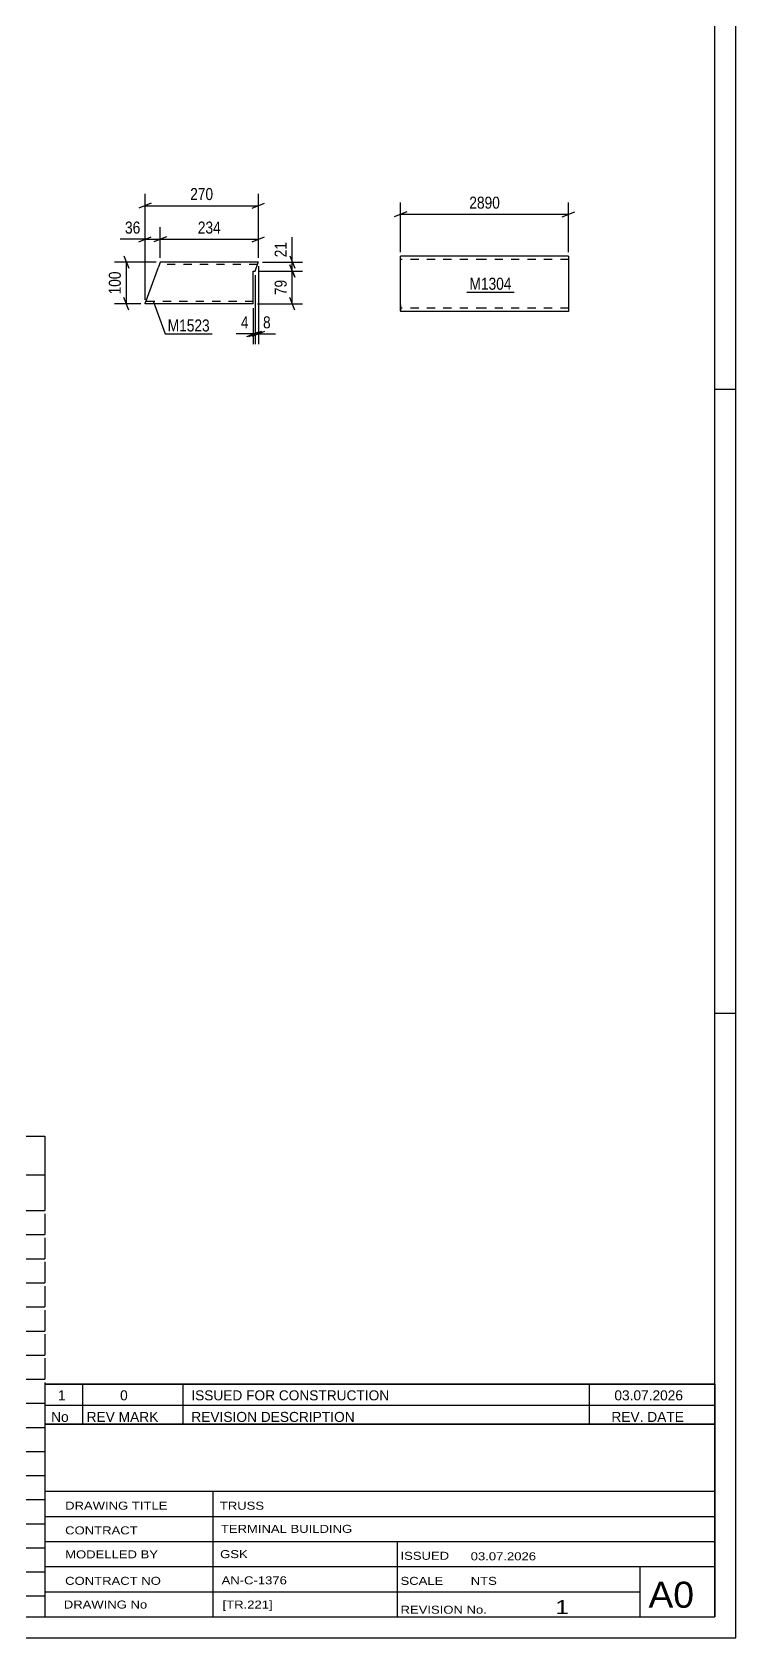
# Model space of a CAD drawing. Header units: millimetres. Extents: x 0 to 1189, y 0 to 841.
# Drawn here: x 1021 to 1189, y 0 to 383.3 of the extents above; entities that cross this region are included whole.
import ezdxf

# ---------------------------------------------------------------- set-up
doc = ezdxf.new("R2010")
doc.units = ezdxf.units.MM
doc.linetypes.add('DXK_LINE_DOT2', pattern=[3.9198, 1.9599, -1.9599])
doc.styles.add('Arial', font='ARIAL.TTF', dxfattribs={"height": 0.2})
doc.styles.add('Arial Bold', font='ARIALBD.TTF', dxfattribs={"height": 0.2})
doc.styles.add('Arial Narrow', font='ARIALN.TTF', dxfattribs={"height": 0.2})

# ---------------------------------------------------------------- blocks, each defined once
blk = doc.blocks.new('Unknown-761554296-31559')
at = {"color": 7, "linetype": 'Continuous'}
for p, q in [((852, 119.75), (1024, 119.75)), ((852, 108.5), (852, 119.75)), ((1024, 119.75), (1024, 108.5)), ((852, 110.5), (1024, 110.5)), ((852, 108.5), (852, 103.5)), ((865.5, 110.5), (865.5, 102)), ((884, 110.5), (884, 102)), ((933.28, 110.5), (933.28, 102)), ((947.28, 110.5), (947.28, 102)), ((963, 110.5), (963, 102)), ((977.28, 110.5), (977.28, 102)), ((994.28, 110.5), (994.28, 102)), ((1024, 108.5), (1024, 102)), ((852, 103.5), (852, 102)), ((852, 102), (1024, 102)), ((852, 101.23), (852, 96.25)), ((865.5, 101.23), (865.5, 96.25)), ((884, 101.23), (884, 96.25)), ((933.28, 101.23), (933.28, 96.25)), ((947.28, 101.23), (947.28, 96.25)), ((963, 101.23), (963, 96.25)), ((977.28, 101.23), (977.28, 96.25)), ((994.28, 101.23), (994.28, 96.25)), ((1024, 101.23), (1024, 96.25)), ((852, 96.25), (1024, 96.25)), ((852, 95.48), (852, 90.5)), ((865.5, 95.48), (865.5, 90.5)), ((884, 95.48), (884, 90.5)), ((933.28, 95.48), (933.28, 90.5)), ((947.28, 95.48), (947.28, 90.5)), ((963, 95.48), (963, 90.5)), ((977.28, 95.48), (977.28, 90.5)), ((994.28, 95.48), (994.28, 90.5)), ((1024, 95.48), (1024, 90.5)), ((852, 90.5), (1024, 90.5)), ((852, 89.73), (852, 84.75)), ((865.5, 89.73), (865.5, 84.75)), ((884, 89.73), (884, 84.75)), ((933.28, 89.73), (933.28, 84.75)), ((947.28, 89.73), (947.28, 84.75)), ((963, 89.73), (963, 84.75)), ((977.28, 89.73), (977.28, 84.75)), ((994.28, 89.73), (994.28, 84.75)), ((1024, 89.73), (1024, 84.75)), ((852, 84.75), (1024, 84.75)), ((852, 83.98), (852, 79)), ((865.5, 83.98), (865.5, 79)), ((884, 83.98), (884, 79)), ((933.28, 83.98), (933.28, 79)), ((947.28, 83.98), (947.28, 79)), ((963, 83.98), (963, 79)), ((977.28, 83.98), (977.28, 79)), ((994.28, 83.98), (994.28, 79)), ((1024, 83.98), (1024, 79)), ((852, 79), (1024, 79)), ((852, 78.23), (852, 73.25)), ((865.5, 78.23), (865.5, 73.25)), ((884, 78.23), (884, 73.25)), ((933.28, 78.23), (933.28, 73.25)), ((947.28, 78.23), (947.28, 73.25)), ((963, 78.23), (963, 73.25)), ((977.28, 78.23), (977.28, 73.25)), ((994.28, 78.23), (994.28, 73.25)), ((1024, 78.23), (1024, 73.25)), ((852, 73.25), (1024, 73.25)), ((852, 72.48), (852, 67.5)), ((865.5, 72.48), (865.5, 67.5)), ((884, 72.48), (884, 67.5)), ((933.28, 72.48), (933.28, 67.5)), ((947.28, 72.48), (947.28, 67.5)), ((963, 72.48), (963, 67.5)), ((977.28, 72.48), (977.28, 67.5)), ((994.28, 72.48), (994.28, 67.5)), ((1024, 72.48), (1024, 67.5)), ((852, 67.5), (1024, 67.5)), ((852, 66.73), (852, 61.75)), ((865.5, 66.73), (865.5, 61.75)), ((884, 66.73), (884, 61.75)), ((933.28, 66.73), (933.28, 61.75)), ((947.28, 66.73), (947.28, 61.75)), ((963, 66.73), (963, 61.75)), ((977.28, 66.73), (977.28, 61.75)), ((994.28, 66.73), (994.28, 61.75)), ((1024, 66.73), (1024, 61.75)), ((852, 61.75), (1024, 61.75)), ((852, 60.98), (852, 56)), ((865.5, 60.98), (865.5, 56)), ((884, 60.98), (884, 56)), ((933.28, 60.98), (933.28, 56)), ((947.28, 60.98), (947.28, 56)), ((963, 60.98), (963, 56)), ((977.28, 60.98), (977.28, 56)), ((994.28, 60.98), (994.28, 56)), ((1024, 60.98), (1024, 56)), ((852, 56), (1024, 56)), ((852, 55.23), (852, 50.25)), ((865.5, 55.23), (865.5, 50.25)), ((884, 55.23), (884, 50.25)), ((933.28, 55.23), (933.28, 50.25)), ((947.28, 55.23), (947.28, 50.25)), ((963, 55.23), (963, 50.25)), ((977.28, 55.23), (977.28, 50.25)), ((994.28, 55.23), (994.28, 50.25)), ((1024, 55.23), (1024, 50.25)), ((852, 50.25), (1024, 50.25)), ((852, 49.48), (852, 44.5)), ((865.5, 49.48), (865.5, 44.5)), ((884, 49.48), (884, 44.5)), ((933.28, 49.48), (933.28, 44.5)), ((947.28, 49.48), (947.28, 44.5)), ((963, 49.48), (963, 44.5)), ((977.28, 49.48), (977.28, 44.5)), ((994.28, 49.48), (994.28, 44.5)), ((1024, 49.48), (1024, 44.5)), ((852, 44.5), (1024, 44.5)), ((852, 43.73), (852, 38.75)), ((865.5, 43.73), (865.5, 38.75)), ((884, 43.73), (884, 38.75)), ((933.28, 43.73), (933.28, 38.75)), ((947.28, 43.73), (947.28, 38.75)), ((963, 43.73), (963, 38.75)), ((977.28, 43.73), (977.28, 38.75)), ((994.28, 43.73), (994.28, 38.75)), ((1024, 43.73), (1024, 38.75)), ((852, 38.75), (1024, 38.75)), ((852, 37.98), (852, 33)), ((865.5, 37.98), (865.5, 33)), ((884, 37.98), (884, 33)), ((933.28, 37.98), (933.28, 33)), ((947.28, 37.98), (947.28, 33)), ((963, 37.98), (963, 33)), ((977.28, 37.98), (977.28, 33)), ((994.28, 37.98), (994.28, 33)), ((1024, 37.98), (1024, 33)), ((852, 33), (1024, 33)), ((852, 32.23), (852, 27.25)), ((865.5, 32.23), (865.5, 27.25)), ((884, 32.23), (884, 27.25)), ((933.28, 32.23), (933.28, 27.25)), ((947.28, 32.23), (947.28, 27.25)), ((963, 32.23), (963, 27.25)), ((977.28, 32.23), (977.28, 27.25)), ((994.28, 32.23), (994.28, 27.25)), ((1024, 32.23), (1024, 27.25)), ((852, 27.25), (1024, 27.25)), ((852, 26.48), (852, 21.5)), ((865.5, 26.48), (865.5, 21.5)), ((884, 26.48), (884, 21.5)), ((933.28, 26.48), (933.28, 21.5)), ((947.28, 26.48), (947.28, 21.5)), ((963, 26.48), (963, 21.5)), ((977.28, 26.48), (977.28, 21.5)), ((994.28, 26.48), (994.28, 21.5)), ((1024, 26.48), (1024, 21.5)), ((852, 21.5), (1024, 21.5)), ((852, 20.73), (852, 15.75)), ((865.5, 20.73), (865.5, 15.75)), ((884, 20.73), (884, 15.75)), ((933.28, 20.73), (933.28, 15.75)), ((947.28, 20.73), (947.28, 15.75)), ((963, 20.73), (963, 15.75)), ((977.28, 20.73), (977.28, 15.75)), ((994.28, 20.73), (994.28, 15.75)), ((1024, 20.73), (1024, 15.75)), ((852, 15.75), (1024, 15.75)), ((852, 14.98), (852, 10)), ((865.5, 14.98), (865.5, 10)), ((884, 14.98), (884, 10)), ((933.28, 14.98), (933.28, 10)), ((947.28, 14.98), (947.28, 10)), ((963, 14.98), (963, 10)), ((977.28, 14.98), (977.28, 10)), ((994.28, 14.98), (994.28, 10)), ((1024, 14.98), (1024, 10)), ((852, 10), (1024, 10)), ((852, 10), (1024, 10)), ((852, 10), (852, 5)), ((977.28, 10), (977.28, 5)), ((994.28, 10), (994.28, 5)), ((1024, 10), (1024, 5)), ((852, 5), (1024, 5))]:
    blk.add_line(p, q, dxfattribs=at)
at = {"color": 7}
for s, height, style, p in [('BILL OF MATERIALS', 3.3405, 'Arial Bold', (854.15, 114.06)), ('Profile Size', 2.3877, 'Arial', (887.81, 106.83)), ('Mark', 2.388, 'Arial', (853.84, 103))]:
    blk.add_text(s, height=height, dxfattribs=dict(at, style=style)).set_placement(p)
at = {"color": 7, "linetype": 'Continuous', "style": 'Arial Narrow'}
for s, height, width, p in [("ASSEMBLY MK'D :", 1.9089, 1.6, (909.5, 113.55)), ('TR221', 1.909, 1.794707, (942, 113.55)), ('ASSY QTY :', 1.909, 1.6, (973, 113.55)), ('1', 1.91, 1.794707, (994.5, 113.55))]:
    blk.add_text(s, height=height, dxfattribs=dict(at, width=width)).set_placement(p)
at = {"color": 7, "linetype": 'Continuous'}
for s, height, style, p in [('Item', 2.388, 'Arial', (853.75, 106.5)), ('Qty./', 2.388, 'Arial', (866.5, 106.5)), ('Length', 2.388, 'Arial', (934.5, 106.5)), ('Wt./Item', 2.388, 'Arial', (948.5, 106.5)), ('Total', 2.388, 'Arial', (965.5, 106.5)), ('Total Wt.', 2.388, 'Arial', (978, 106.5)), ('Material', 2.388, 'Arial', (997.5, 106.5)), ('Assembly', 2.388, 'Arial', (866.5, 102.77)), ('Qty.', 2.388, 'Arial', (966, 102.77)), ('TR221', 1.91, 'Arial', (854.5, 97.09)), ('1', 1.91, 'Arial', (869.31, 97.09)), ('RHS300*200*10', 1.9102, 'Arial', (888.21, 97.19)), ('27193.19', 1.91, 'Arial', (934.97, 97.06)), ('2049.28', 1.91, 'Arial', (949.16, 97.09)), ('1', 1.91, 'Arial', (971.22, 97.09)), ('2049.28', 1.91, 'Arial', (982.55, 97.09)), ('E350', 1.91, 'Arial', (998.31, 97.23)), ('BC130', 1.91, 'Arial', (854.5, 91.34)), ('8', 1.91, 'Arial', (869.31, 91.34)), ('SHS132*6', 1.91, 'Arial', (888.21, 91.44)), ('300.00', 1.91, 'Arial', (937.93, 91.31)), ('6.55', 1.91, 'Arial', (951.39, 91.34)), ('8', 1.91, 'Arial', (971.22, 91.34)), ('52.41', 1.91, 'Arial', (985.52, 91.34)), ('E350', 1.91, 'Arial', (998.31, 91.48)), ('BC416', 1.91, 'Arial', (854.5, 85.59)), ('1', 1.91, 'Arial', (869.31, 85.59)), ('RHS300*200*10', 1.9102, 'Arial', (888.21, 85.69)), ('25200.03', 1.91, 'Arial', (934.97, 85.56)), ('1899.07', 1.91, 'Arial', (949.16, 85.59)), ('1', 1.91, 'Arial', (971.22, 85.59)), ('1899.07', 1.91, 'Arial', (982.55, 85.59)), ('E350', 1.91, 'Arial', (998.31, 85.73)), ('M1049', 1.91, 'Arial', (854.5, 79.84)), ('12', 1.91, 'Arial', (869.31, 79.84)), ('SHS132*8', 1.91, 'Arial', (888.21, 79.94)), ('1972.97', 1.91, 'Arial', (936.45, 79.81)), ('59.73', 1.91, 'Arial', (950.64, 79.84)), ('12', 1.91, 'Arial', (969.74, 79.84)), ('716.73', 1.91, 'Arial', (984.03, 79.84)), ('E350', 1.91, 'Arial', (998.31, 79.98)), ('M1050', 1.91, 'Arial', (854.5, 74.09)), ('2', 1.91, 'Arial', (869.31, 74.09)), ('SHS180*8', 1.91, 'Arial', (888.21, 74.19)), ('4070.08', 1.91, 'Arial', (936.45, 74.06)), ('171.41', 1.91, 'Arial', (949.9, 74.09)), ('2', 1.91, 'Arial', (971.22, 74.09)), ('342.82', 1.91, 'Arial', (984.03, 74.09)), ('E350', 1.91, 'Arial', (998.31, 74.23)), ('M1054', 1.91, 'Arial', (854.5, 68.34)), ('3', 1.91, 'Arial', (869.31, 68.34)), ('SHS180*8', 1.91, 'Arial', (888.21, 68.44)), ('1950.40', 1.91, 'Arial', (936.45, 68.31)), ('81.81', 1.91, 'Arial', (950.64, 68.34)), ('3', 1.91, 'Arial', (971.22, 68.34)), ('245.43', 1.91, 'Arial', (984.03, 68.34)), ('E350', 1.91, 'Arial', (998.31, 68.48)), ('M1304', 1.91, 'Arial', (854.5, 62.59)), ('8', 1.91, 'Arial', (869.31, 62.59)), ('SHS132*8', 1.91, 'Arial', (888.21, 62.69)), ('2890.00', 1.91, 'Arial', (936.45, 62.56)), ('90.02', 1.91, 'Arial', (950.64, 62.59)), ('8', 1.91, 'Arial', (971.22, 62.59)), ('720.16', 1.91, 'Arial', (984.03, 62.59)), ('E350', 1.91, 'Arial', (998.31, 62.73)), ('M1305', 1.91, 'Arial', (854.5, 56.84)), ('6', 1.91, 'Arial', (869.31, 56.84)), ('SHS132*8', 1.91, 'Arial', (888.21, 56.94)), ('4070.08', 1.91, 'Arial', (936.45, 56.81)), ('123.57', 1.91, 'Arial', (949.9, 56.84)), ('6', 1.91, 'Arial', (971.22, 56.84)), ('741.45', 1.91, 'Arial', (984.03, 56.84)), ('E350', 1.91, 'Arial', (998.31, 56.98)), ('M1523', 1.91, 'Arial', (854.5, 51.09)), ('8', 1.91, 'Arial', (869.31, 51.09)), ('RHS100*100*6', 1.9102, 'Arial', (888.21, 51.19)), ('270.50', 1.91, 'Arial', (937.93, 51.06)), ('4.47', 1.91, 'Arial', (951.39, 51.09)), ('8', 1.91, 'Arial', (971.22, 51.09)), ('35.75', 1.91, 'Arial', (985.52, 51.09)), ('E350', 1.91, 'Arial', (998.31, 51.23)), ('PL536', 1.91, 'Arial', (854.5, 45.34)), ('12', 1.91, 'Arial', (869.31, 45.34)), ('PL6*30', 1.91, 'Arial', (888.21, 45.44)), ('61.55', 1.91, 'Arial', (939.41, 45.3)), ('0.09', 1.91, 'Arial', (951.39, 45.34)), ('12', 1.91, 'Arial', (969.74, 45.34)), ('1.04', 1.91, 'Arial', (987, 45.34)), ('E350', 1.91, 'Arial', (998.31, 45.48)), ('PL539', 1.91, 'Arial', (854.5, 39.59)), ('4', 1.91, 'Arial', (869.31, 39.59)), ('PL6*30', 1.91, 'Arial', (888.21, 39.69)), ('74.40', 1.91, 'Arial', (939.41, 39.55)), ('0.11', 1.91, 'Arial', (951.39, 39.59)), ('4', 1.91, 'Arial', (971.22, 39.59)), ('0.42', 1.91, 'Arial', (987, 39.59)), ('E350', 1.91, 'Arial', (998.31, 39.73)), ('SP5', 1.91, 'Arial', (854.5, 33.84)), ('2', 1.91, 'Arial', (869.31, 33.84)), ('PL25*440', 1.91, 'Arial', (888.21, 33.94)), ('540.00', 1.91, 'Arial', (937.93, 33.8)), ('46.63', 1.91, 'Arial', (950.64, 33.84)), ('2', 1.91, 'Arial', (971.22, 33.84)), ('93.26', 1.91, 'Arial', (985.52, 33.84)), ('E350', 1.91, 'Arial', (998.31, 33.98)), ('SP6', 1.91, 'Arial', (854.5, 28.09)), ('2', 1.91, 'Arial', (869.31, 28.09)), ('PL25*300', 1.91, 'Arial', (888.21, 28.19)), ('440.00', 1.91, 'Arial', (937.93, 28.05)), ('25.91', 1.91, 'Arial', (950.64, 28.09)), ('2', 1.91, 'Arial', (971.22, 28.09)), ('51.81', 1.91, 'Arial', (985.52, 28.09)), ('E350', 1.91, 'Arial', (998.31, 28.23)), ('SP19', 1.91, 'Arial', (854.5, 22.34)), ('16', 1.91, 'Arial', (869.31, 22.34)), ('PL16*325', 1.91, 'Arial', (888.21, 22.44)), ('325.00', 1.91, 'Arial', (937.93, 22.3)), ('13.27', 1.91, 'Arial', (950.64, 22.34)), ('16', 1.91, 'Arial', (969.74, 22.34)), ('212.26', 1.91, 'Arial', (984.03, 22.34)), ('E350', 1.91, 'Arial', (998.31, 22.48)), ('ST5', 1.91, 'Arial', (854.5, 16.59)), ('32', 1.91, 'Arial', (869.31, 16.59)), ('PL12*120', 1.91, 'Arial', (888.21, 16.69)), ('120.00', 1.91, 'Arial', (937.93, 16.55)), ('1.36', 1.91, 'Arial', (951.39, 16.59)), ('32', 1.91, 'Arial', (969.74, 16.59)), ('43.41', 1.91, 'Arial', (985.52, 16.59)), ('E350', 1.91, 'Arial', (998.31, 16.73)), ('TC73', 1.91, 'Arial', (854.5, 10.84)), ('8', 1.91, 'Arial', (869.31, 10.84)), ('SHS100*8', 1.91, 'Arial', (888.21, 10.94)), ('300.00', 1.91, 'Arial', (937.93, 10.8)), ('6.51', 1.91, 'Arial', (951.39, 10.84)), ('8', 1.91, 'Arial', (971.22, 10.84)), ('52.10', 1.91, 'Arial', (985.52, 10.84)), ('E350', 1.91, 'Arial', (998.31, 10.98)), ('Total', 1.909, 'Arial Narrow', (968.83, 6)), ('7257.40', 1.91, 'Arial', (982.52, 6))]:
    blk.add_text(s, height=height, dxfattribs=dict(at, style=style)).set_placement(p)
blk = doc.blocks.new('Unknown-761554296-1134')
at = {"color": 5, "linetype": 'Continuous'}
for p, q in [((1189, 0), (1189, 841)), ((1184, 5), (1184, 836)), ((1189, 298), (1184, 298)), ((1189, 149), (1184, 149)), ((5, 5), (1184, 5)), ((0, 0), (1189, 0))]:
    blk.add_line(p, q, dxfattribs=at)
blk = doc.blocks.new('Unknown-761554296-31557')
at = {"color": 7, "linetype": 'Continuous'}
for p, q in [((1024, 60.55), (1184, 60.55)), ((1184, 60.55), (1024, 60.55)), ((1024, 60.55), (1024, 55.55)), ((1033, 60.55), (1033, 55.55)), ((1057, 60.55), (1057, 55.55)), ((1154, 60.55), (1154, 55.55)), ((1184, 60.55), (1184, 55.55)), ((1024, 55.55), (1184, 55.55)), ((1024, 55.55), (1024, 51.05)), ((1024, 55.55), (1184, 55.55)), ((1033, 55.55), (1033, 51.05)), ((1057, 55.55), (1057, 51.05)), ((1154, 55.55), (1154, 51.05)), ((1184, 55.55), (1184, 51.05)), ((1184, 51.05), (1024, 51.05))]:
    blk.add_line(p, q, dxfattribs=at)
at = {"color": 7, "linetype": 'Continuous', "style": 'Arial Narrow'}
for s, height, width, p in [('1', 2.39, 1.196471, (1027.16, 56.7)), ('0', 2.39, 1.196471, (1042, 56.7)), ('ISSUED FOR CONSTRUCTION', 2.3861, 1.196471, (1059, 56.7)), ('03.07.2026', 2.386, 1.196471, (1160, 56.7)), ('No', 2.386, 1.2, (1025.54, 51.55)), ('REV MARK', 2.386, 1.2, (1034, 51.55)), ('REVISION DESCRIPTION', 2.3861, 1.2, (1059, 51.55)), ('REV. DATE', 2.386, 1.2, (1159.28, 51.55))]:
    blk.add_text(s, height=height, dxfattribs=dict(at, width=width)).set_placement(p)
blk = doc.blocks.new('Unknown-761554296-31558')
at = {"color": 7, "linetype": 'Continuous'}
for p, q in [((1024, 51.05), (1024, 5)), ((1024, 51.05), (1184, 51.05)), ((1184, 51.05), (1184, 5)), ((1024, 35), (1184, 35)), ((1064.14, 35), (1064.14, 5)), ((1024, 29), (1184, 29)), ((1024, 23), (1184, 23)), ((1108.14, 23), (1108.14, 5)), ((1024, 17), (1184, 17)), ((1166.14, 5), (1166.14, 17)), ((1024, 11), (1166, 11)), ((1024, 5), (1184, 5))]:
    blk.add_line(p, q, dxfattribs=at)
at = {"color": 7, "style": 'Arial Narrow'}
for s, height, width, p in [('DRAWING TITLE', 1.9089, 1.425378, (1028.88, 30.61)), ('TRUSS ', 1.909, 1.425378, (1065.81, 30.59)), ('TERMINAL BUILDING', 1.9089, 1.425378, (1066.06, 25.07)), ('CONTRACT', 1.909, 1.425378, (1028.88, 24.71)), ('MODELLED BY', 1.9089, 1.425378, (1028.88, 18.98)), ('GSK', 1.909, 1.425378, (1065.88, 19.04)), ('ISSUED', 1.909, 1.425378, (1108.94, 18.64)), ('03.07.2026', 1.909, 1.425378, (1125.69, 18.52)), ('CONTRACT NO', 1.9089, 1.425378, (1028.88, 12.66)), ('AN-C-1376', 1.909, 1.425378, (1066.23, 12.78)), ('SCALE', 1.909, 1.425378, (1108.94, 12.65)), ('A0', 6.204, 1.25, (1168.14, 7.2)), ('DRAWING No', 1.909, 1.425378, (1028.56, 7)), ('[TR.221]', 1.909, 1.425378, (1066.46, 6.99)), ('REVISION No.', 1.9089, 1.425378, (1108.94, 5.77)), ('1', 3.34, 1.5, (1145.91, 5.68))]:
    blk.add_text(s, height=height, dxfattribs=dict(at, width=width)).set_placement(p)
at = {"color": 7, "linetype": 'Continuous', "style": 'Arial Narrow', "width": 1.425378}
blk.add_text('NTS', height=1.909, dxfattribs=at).set_placement((1125.7, 12.65))
blk = doc.blocks.new('Part-761554296-25496 - 25495')
at = {"color": 2, "linetype": 'Continuous'}
for p, q in [((1128.96, 329.79), (1108.96, 329.79)), ((1108.96, 318.19), (1108.96, 329.79)), ((1149.06, 329.79), (1129.06, 329.79)), ((1149.06, 329.79), (1149.06, 316.59)), ((1108.96, 318.19), (1108.96, 316.59)), ((1128.96, 316.59), (1108.96, 316.59)), ((1149.06, 316.59), (1129.06, 316.59))]:
    blk.add_line(p, q, dxfattribs=at)
at = {"color": 7, "linetype": 'DXK_LINE_DOT2'}
for p, q in [((1128.96, 328.99), (1108.96, 328.99)), ((1149.06, 328.99), (1129.06, 328.99)), ((1108.96, 316.72), (1108.96, 318.19)), ((1108.96, 317.39), (1108.96, 317.46)), ((1128.96, 317.39), (1108.96, 317.39)), ((1149.06, 317.39), (1129.06, 317.39)), ((1149.06, 317.39), (1149.06, 317.46))]:
    blk.add_line(p, q, dxfattribs=at)
blk = doc.blocks.new('Part-761554296-25688 - 25687')
at = {"color": 2, "linetype": 'Continuous'}
for p, q in [((1047.98, 318.49), (1051.15, 327.2)), ((1051.59, 328.4), (1051.15, 327.2)), ((1075, 328.4), (1051.59, 328.4)), ((1073.78, 318.4), (1073.78, 326.26)), ((1073.78, 326.26), (1074.22, 326.26)), ((1074.22, 326.26), (1074.96, 328.31)), ((1075, 328.4), (1074.96, 328.31)), ((1047.95, 318.4), (1047.98, 318.49)), ((1073.78, 318.4), (1047.95, 318.4))]:
    blk.add_line(p, q, dxfattribs=at)
at = {"color": 7, "linetype": 'DXK_LINE_DOT2'}
for p, q in [((1074.78, 327.8), (1051.37, 327.8)), ((1048.17, 319), (1048.18, 319.05)), ((1073.78, 319), (1048.17, 319))]:
    blk.add_line(p, q, dxfattribs=at)
blk = doc.blocks.new('StraightDimension-761554296-25773 - 25495')
at = {"color": 7, "linetype": 'Continuous'}
for p, q in [((1108.96, 330.79), (1108.96, 342.64)), ((1149.06, 330.79), (1149.06, 342.64)), ((1110.46, 340.39), (1107.46, 339.19)), ((1108.96, 339.79), (1149.06, 339.79)), ((1147.56, 339.19), (1150.56, 340.39))]:
    blk.add_line(p, q, dxfattribs=at)
at = {"color": 0}
blk.add_wipeout([(1133.27, 340.54), (1133.27, 344.74), (1124.76, 344.74), (1124.76, 340.54)], dxfattribs=at)
at = {"color": 3, "style": 'Arial Narrow'}
blk.add_text('2890', height=2.863, dxfattribs=at).set_placement((1125.36, 341.14))
blk = doc.blocks.new('StraightDimension-761554296-26031 - 25687')
at = {"color": 7, "linetype": 'Continuous'}
for p, q in [((1046.45, 333.24), (1049.45, 334.44)), ((1047.95, 319.4), (1047.95, 336.69)), ((1047.95, 333.84), (1051.59, 333.84)), ((1053.09, 334.44), (1050.09, 333.24)), ((1051.59, 329.4), (1051.59, 336.69))]:
    blk.add_line(p, q, dxfattribs=at)
at = {"color": 0}
blk.add_wipeout([(1047.42, 334.59), (1047.42, 338.79), (1042.57, 338.79), (1042.57, 334.59)], dxfattribs=at)
at = {"color": 7, "linetype": 'Continuous'}
blk.add_line((1047.95, 333.84), (1042.04, 333.84), dxfattribs=at)
blk.add_line((1047.95, 333.84), (1042.04, 333.84), dxfattribs=at)
at = {"color": 3, "style": 'Arial Narrow'}
blk.add_text('36', height=2.863, dxfattribs=at).set_placement((1043.17, 335.19))
blk = doc.blocks.new('StraightDimension-761554296-30324 - 25687')
at = {"color": 7, "linetype": 'Continuous'}
for p, q in [((1075, 327.4), (1075, 308.83)), ((1074.22, 325.26), (1074.22, 308.83)), ((1072.72, 310.63), (1075.72, 311.83)), ((1076.5, 311.83), (1073.5, 310.63)), ((1074.22, 311.23), (1075, 311.23))]:
    blk.add_line(p, q, dxfattribs=at)
at = {"color": 0}
blk.add_wipeout([(1078.55, 311.98), (1078.55, 316.18), (1075.52, 316.18), (1075.52, 311.98)], dxfattribs=at)
at = {"color": 7, "linetype": 'Continuous'}
blk.add_line((1075, 311.23), (1079.08, 311.23), dxfattribs=at)
blk.add_line((1075, 311.23), (1079.08, 311.23), dxfattribs=at)
at = {"color": 3, "style": 'Arial Narrow'}
blk.add_text('8', height=2.86, dxfattribs=at).set_placement((1076.12, 312.58))
blk = doc.blocks.new('StraightDimension-761554296-26024 - 25687')
at = {"color": 7, "linetype": 'Continuous'}
for p, q in [((1042.92, 329.9), (1044.12, 326.9)), ((1050.59, 328.4), (1040.67, 328.4)), ((1043.52, 318.4), (1043.52, 328.4)), ((1046.95, 318.4), (1040.67, 318.4)), ((1044.12, 316.9), (1042.92, 319.9))]:
    blk.add_line(p, q, dxfattribs=at)
at = {"color": 0}
blk.add_wipeout([(1042.77, 326.74), (1038.57, 326.74), (1038.57, 320.06), (1042.77, 320.06)], dxfattribs=at)
at = {"color": 3, "style": 'Arial Narrow'}
blk.add_text('100', height=2.863, rotation=90.0002, dxfattribs=at).set_placement((1042.17, 320.66))
blk = doc.blocks.new('StraightDimension-761554296-26030 - 25687')
at = {"color": 7, "linetype": 'Continuous'}
for p, q in [((1053.09, 334.44), (1050.09, 333.24)), ((1051.59, 329.4), (1051.59, 336.69)), ((1051.59, 333.84), (1075, 333.84)), ((1073.5, 333.24), (1076.5, 334.44)), ((1075, 329.4), (1075, 336.69))]:
    blk.add_line(p, q, dxfattribs=at)
at = {"color": 0}
blk.add_wipeout([(1066.63, 334.59), (1066.63, 338.79), (1059.95, 338.79), (1059.95, 334.59)], dxfattribs=at)
at = {"color": 3, "style": 'Arial Narrow'}
blk.add_text('234', height=2.863, dxfattribs=at).set_placement((1060.55, 335.19))
blk = doc.blocks.new('StraightDimension-761554296-26050 - 25687')
at = {"color": 7, "linetype": 'Continuous'}
for p, q in [((1049.45, 342.45), (1046.45, 341.25)), ((1047.95, 319.4), (1047.95, 344.7)), ((1047.95, 341.85), (1075, 341.85)), ((1073.5, 341.25), (1076.5, 342.45)), ((1075, 329.4), (1075, 344.7))]:
    blk.add_line(p, q, dxfattribs=at)
at = {"color": 0}
blk.add_wipeout([(1064.81, 342.6), (1064.81, 346.8), (1058.13, 346.8), (1058.13, 342.6)], dxfattribs=at)
at = {"color": 3, "style": 'Arial Narrow'}
blk.add_text('270', height=2.863, dxfattribs=at).set_placement((1058.73, 343.2))
blk = doc.blocks.new('StraightDimension-761554296-30325 - 25687')
at = {"color": 7, "linetype": 'Continuous'}
for p, q in [((1074.22, 325.26), (1074.22, 308.83)), ((1073.78, 317.4), (1073.78, 308.83)), ((1072.28, 310.63), (1075.28, 311.83)), ((1075.72, 311.83), (1072.72, 310.63)), ((1073.78, 311.23), (1074.22, 311.23))]:
    blk.add_line(p, q, dxfattribs=at)
at = {"color": 0}
blk.add_wipeout([(1073.26, 311.98), (1073.26, 316.18), (1070.23, 316.18), (1070.23, 311.98)], dxfattribs=at)
at = {"color": 7, "linetype": 'Continuous'}
blk.add_line((1073.78, 311.23), (1069.7, 311.23), dxfattribs=at)
blk.add_line((1073.78, 311.23), (1069.7, 311.23), dxfattribs=at)
at = {"color": 3, "style": 'Arial Narrow'}
blk.add_text('4', height=2.86, dxfattribs=at).set_placement((1070.83, 312.58))
blk = doc.blocks.new('StraightDimension-761554296-30379 - 25687')
at = {"color": 7, "linetype": 'Continuous'}
for p, q in [((1082.51, 329.9), (1083.71, 326.9)), ((1075.22, 326.26), (1085.51, 326.26)), ((1076, 328.4), (1085.51, 328.4)), ((1083.71, 324.76), (1082.51, 327.76)), ((1083.11, 326.26), (1083.11, 328.4))]:
    blk.add_line(p, q, dxfattribs=at)
at = {"color": 0}
blk.add_wipeout([(1082.36, 333.78), (1078.16, 333.78), (1078.16, 328.93), (1082.36, 328.93)], dxfattribs=at)
at = {"color": 7, "linetype": 'Continuous'}
blk.add_line((1083.11, 328.4), (1083.11, 334.31), dxfattribs=at)
blk.add_line((1083.11, 328.4), (1083.11, 334.31), dxfattribs=at)
at = {"color": 3, "style": 'Arial Narrow'}
blk.add_text('21', height=2.863, rotation=90.0002, dxfattribs=at).set_placement((1081.76, 329.53))
blk = doc.blocks.new('StraightDimension-761554296-30380 - 25687')
at = {"color": 7, "linetype": 'Continuous'}
for p, q in [((1075.22, 326.26), (1085.51, 326.26)), ((1082.51, 327.76), (1083.71, 324.76)), ((1083.11, 318.4), (1083.11, 326.26)), ((1074.78, 318.4), (1085.51, 318.4)), ((1083.71, 316.9), (1082.51, 319.9))]:
    blk.add_line(p, q, dxfattribs=at)
at = {"color": 0}
blk.add_wipeout([(1082.36, 324.76), (1078.16, 324.76), (1078.16, 319.9), (1082.36, 319.9)], dxfattribs=at)
at = {"color": 3, "style": 'Arial Narrow'}
blk.add_text('79', height=2.863, rotation=90.0002, dxfattribs=at).set_placement((1081.76, 320.5))
blk = doc.blocks.new('Mark-761554296-26059 - 25495')
at = {"color": 0}
blk.add_wipeout([(1135.45, 321.79), (1135.45, 324.79), (1125.4, 324.79), (1125.4, 321.79)], dxfattribs=at)
blk.add_wipeout([(1135.45, 321.79), (1135.45, 324.79), (1125.4, 324.79), (1125.4, 321.79)], dxfattribs=at)
at = {"color": 30, "linetype": 'Continuous'}
blk.add_line((1124.8, 321.19), (1136.05, 321.19), dxfattribs=at)
at = {"color": 3, "style": 'Arial Narrow'}
blk.add_text('M1304', height=2.863, dxfattribs=at).set_placement((1125.4, 321.79))
blk = doc.blocks.new('Mark-761554296-26101 - 25687')
at = {"color": 0}
blk.add_wipeout([(1063.41, 311.83), (1063.41, 314.83), (1053.36, 314.83), (1053.36, 311.83)], dxfattribs=at)
blk.add_wipeout([(1063.41, 311.83), (1063.41, 314.83), (1053.36, 314.83), (1053.36, 311.83)], dxfattribs=at)
at = {"color": 30, "linetype": 'Continuous'}
for p, q in [((1049.97, 318.88), (1052.76, 311.23)), ((1052.76, 311.23), (1064.01, 311.23))]:
    blk.add_line(p, q, dxfattribs=at)
at = {"color": 3, "style": 'Arial Narrow'}
blk.add_text('M1523', height=2.863, dxfattribs=at).set_placement((1053.36, 311.83))

msp = doc.modelspace()

# ---------------------------------------------------------------- block references
for name in ['Unknown-761554296-1134', 'Part-761554296-25496 - 25495', 'Part-761554296-25688 - 25687', 'Unknown-761554296-31559', 'Unknown-761554296-31557', 'Unknown-761554296-31558']:
    msp.add_blockref(name, (0, 0))

# ---------------------------------------------------------------- next in the draw order: block references
for name in ['StraightDimension-761554296-25773 - 25495', 'StraightDimension-761554296-26031 - 25687', 'StraightDimension-761554296-30324 - 25687', 'Mark-761554296-26059 - 25495']:
    msp.add_blockref(name, (0, 0))

# ---------------------------------------------------------------- next in the draw order: block references
msp.add_blockref('StraightDimension-761554296-26024 - 25687', (0, 0))

# ---------------------------------------------------------------- next in the draw order: block references
msp.add_blockref('StraightDimension-761554296-26030 - 25687', (0, 0))

# ---------------------------------------------------------------- next in the draw order: block references
msp.add_blockref('StraightDimension-761554296-26050 - 25687', (0, 0))

# ---------------------------------------------------------------- next in the draw order: block references
for name in ['StraightDimension-761554296-30325 - 25687', 'Mark-761554296-26101 - 25687']:
    msp.add_blockref(name, (0, 0))

# ---------------------------------------------------------------- next in the draw order: block references
msp.add_blockref('StraightDimension-761554296-30379 - 25687', (0, 0))

# ---------------------------------------------------------------- next in the draw order: block references
msp.add_blockref('StraightDimension-761554296-30380 - 25687', (0, 0))

doc.saveas('drawing.dxf')
